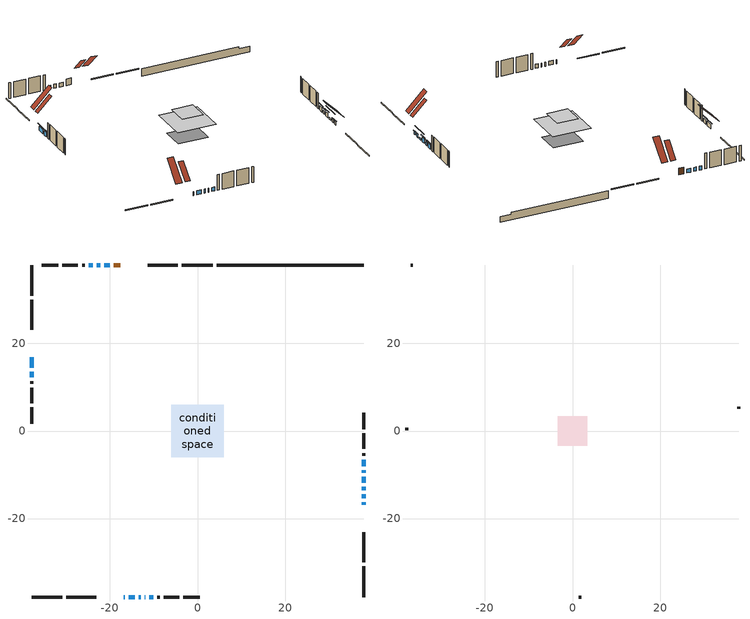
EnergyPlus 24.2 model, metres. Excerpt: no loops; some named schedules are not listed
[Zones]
conditioned space
 floor adiabatic (AdiabaticFloorConstruction): -5.96,-5.96 -5.96,5.96 5.96,5.96 5.96,-5.96 z3.05
 floor foundation (Slab1 construction): -4.73,-3.66 -4.73,3.66 4.73,3.66 4.73,-3.66 z-1.75
 wall outside (RimJoist1 construction): 3.45,37.9 -3.55,37.9 / -37.9,-37.9 -30.91,-37.9 / -37.9,37.9 -37.9,30.91 / 37.9,-37.9 37.9,-30.91 z0.61:0.91
 wall outside (RimJoist2 construction): -4.48,37.9 -11.36,37.9 / -29.98,-37.9 -23.1,-37.9 / -37.9,29.98 -37.9,23.1 / 37.9,-29.98 37.9,-23.1 z0.61:0.91
 wall outside (AdiabaticWallConstruction 1): -17.65,37.9 -19.16,37.9 z0.61:2.64
 wall outside (AdiabaticWallConstruction): -16.81,-37.9 -16.6,-37.9 / -20.08,37.9 -21.3,37.9 / -15.67,-37.9 -14.3,-37.9 / -22.22,37.9 -23.03,37.9 / -13.37,-37.9 -12.97,-37.9 / -12.04,-37.9 -11.89,-37.9 / -23.95,37.9 -24.84,37.9 / -10.96,-37.9 -10.15,-37.9 z0.61:1.83; -37.9,16.81 -37.9,14.44 / -37.9,13.52 -37.9,12.32 z0.61:1.88; 37.9,-16.81 37.9,-16.25 / 37.9,-15.32 37.9,-14.48 z0.61:1.63; 37.9,-13.56 37.9,-12.74 z0.61:1.15; 37.9,-11.81 37.9,-10.49 / 37.9,-8.02 37.9,-6.55 z0.61:1.93; 37.9,-9.56 37.9,-8.95 z0.61:1.6
 wall outside (Wall1 construction): -25.76,37.9 -26.36,37.9 / -9.23,-37.9 -8.63,-37.9 / -37.9,11.39 -37.9,10.79 / 37.9,-5.62 37.9,-5.02 z0.61:5.49
 wall outside (Wall2 construction): -27.29,37.9 -30.83,37.9 / -7.7,-37.9 -4.16,-37.9 / -37.9,9.86 -37.9,6.33 / 37.9,-4.1 37.9,-0.56 z0.61:5.49
 wall outside (Wall3 construction): -31.76,37.9 -35.53,37.9 / -3.23,-37.9 0.54,-37.9 / -37.9,5.4 -37.9,1.63 / 37.9,0.37 37.9,4.14 z0.61:5.49
 wall foundation (FoundationWall1 construction): 4.38,37.9,-1.75 4.38,37.9,0.61 34.55,37.9,0.61 34.55,37.9,0.04 37.9,37.9,0.04 37.9,37.9,-1.75
 window (WindowConstruction 11): -16.81,-37.9 -16.6,-37.9 z0.61:1.83
 window (WindowConstruction 6): -37.9,16.81 -37.9,14.45 z0.61:1.88
 window (WindowConstruction 7): 37.9,-16.81 37.9,-16.25 z0.61:1.62
 window (WindowConstruction 8): 37.9,-15.32 37.9,-14.48 z0.61:1.62
 window (WindowConstruction 9): -20.08,37.9 -21.3,37.9 z0.61:1.83
 window (WindowConstruction 10): -15.67,-37.9 -14.3,-37.9 z0.61:1.83
 window (WindowConstruction 13): 37.9,-13.55 37.9,-12.74 z0.61:1.14
 window (WindowConstruction 14): -22.22,37.9 -23.02,37.9 z0.61:1.83
 window (WindowConstruction 15): -13.37,-37.9 -12.97,-37.9 z0.61:1.83
 window (WindowConstruction 12): -12.04,-37.9 -11.89,-37.9 z0.61:1.83
 window (WindowConstruction): 37.9,-11.81 37.9,-10.49 z0.61:1.93
 window (WindowConstruction 1): 37.9,-9.56 37.9,-8.95 z0.61:1.6
 window (WindowConstruction 2): 37.9,-8.02 37.9,-6.55 z0.61:1.93
 window (WindowConstruction 3): -23.95,37.9 -24.83,37.9 z0.61:1.83
 window (WindowConstruction 4): -10.96,-37.9 -10.15,-37.9 z0.61:1.83
 window (WindowConstruction 5): -37.9,13.52 -37.9,12.32 z0.61:1.88
 door (Door): -17.65,37.9 -19.16,37.9 z0.61:2.64
 ceiling adiabatic (AdiabaticFloorConstruction): 5.96,-5.96 5.96,5.96 -5.96,5.96 -5.96,-5.96 z3.05
 roof outside (Roof2 construction): -16.72,37.9,5.49 -16.72,33.55,9.84 -15.18,33.55,9.84 -15.18,37.9,5.49; -17.74,-37.9,5.49 -17.74,-33.55,9.84 -19.28,-33.55,9.84 -19.28,-37.9,5.49; -37.9,17.74,5.49 -33.55,17.74,9.84 -33.55,19.28,9.84 -37.9,19.28,5.49; 37.9,-17.74,5.49 33.55,-17.74,9.84 33.55,-19.28,9.84 37.9,-19.28,5.49
attic - vented
 floor to conditioned space (Floor1 construction Reversed): -3.31,-3.31 -3.31,3.31 3.31,3.31 3.31,-3.31 z5.49
 wall outside (Wall4 construction): -36.46,37.9 -36.98,37.9 / 1.47,-37.9 1.99,-37.9 / -37.9,0.7 -37.9,0.18 / 37.9,5.07 37.9,5.59 z0.61:5.49
 roof outside (Roof1 construction): -14.25,37.9,5.49 -14.25,32.34,11.06 -12.28,32.34,11.06 -12.28,37.9,5.49; -20.2,-37.9,5.49 -20.2,-32.34,11.06 -22.17,-32.34,11.06 -22.17,-37.9,5.49; -37.9,20.2,5.49 -32.34,20.2,11.06 -32.34,22.17,11.06 -37.9,22.17,5.49; 37.9,-20.2,5.49 32.34,-20.2,11.06 32.34,-22.17,11.06 37.9,-22.17,5.49
shading: -37.9,13.84 -37.9,17.42 -38.05,17.42 -38.05,13.84 z2.49; 37.9,-16.1 37.9,-16.96 38.05,-16.96 38.05,-16.1 z1.77; 37.9,-14.33 37.9,-15.47 38.05,-15.47 38.05,-14.33 z1.77; 37.9,-10.3 37.9,-16 38.05,-16 38.05,-10.3 z3.58; 37.9,-9.88 37.9,-12.42 38.05,-12.42 38.05,-9.88 z2.54; 37.9,-8.34 37.9,-10.17 38.05,-10.17 38.05,-8.34 z2.21; 37.9,-5.94 37.9,-8.63 38.05,-8.63 38.05,-5.94 z2.54; -37.9,11.71 -37.9,14.13 -38.05,14.13 -38.05,11.71 z2.49
[Building]
Building 1: Terrain=Suburbs
[Site:Location]
Edmonton Intl AP_AB: Latitude {deg}=53.31; Longitude {deg}=-113.58; Time Zone {hr}=-7; Elevation {m}=723; Keep Site Location Information=Yes
[Site:GroundTemperature:Shallow]
-1.56185, -3.61833, -3.78302, -2.80711, 1.11059, 5.01004, 8.39065, 10.5322, 10.7141, 8.97234, 5.67794, 1.89811
[Site:WaterMainsTemperature]
Calculation Method=Schedule; Temperature Schedule=mains temperature schedule
[Material] Roughness=Rough; Thermal Absorptance=0.9
Name | Thickness {m} | Conductivity {W/m-K} | Density {kg/m3} | Specific Heat {J/kg-K} | Solar Absorptance | Visible Absorptance
asphalt or fiberglass shingles | 0.00635 | 0.162714 | 1121.4 | 1465.45 | 0.4 | 0.4
ceiling loosefill ins | 0.169333 | 0.0480833 | 16.02 | 1046.75 | 0.7 | 0.7
ceiling stud and cavity | 0.1397 | 0.0972269 | 65.682 | 1177.47 | 0.7 | 0.7
concrete 4.0 in. | 0.1016 | 1.803125 | 2242.8 | 837.4 | 0.7 | 0.7
concrete 8.0 in. | 0.2032 | 1.803125 | 2242.8 | 837.4 | 0.7 | 0.7
door material | 0.04445 | 0.053851 | 512.64 | 1214.23 | 0.7 | 0.7
exterior vertical ins | 0.0460229 | 0.029427 | 32.04 | 1214.23 | 0.7 | 0.7
floor covering | 0.0127 | 0.0433444 | 54.468 | 1339.84 | 0.6 | 0.6
floor rigid ins; wall rigid ins 1 | 0.512978 | 0.029427 | 32.04 | 1214.23 | 0.7 | 0.7
floor stud and cavity | 0.1397 | 1.75129 | 37.0049 | 1207.88 | 0.7 | 0.7
furniture material conditioned space 1 | 0.1524 | 0.115458 | 640.8 | 1214.23 | 0.6 | 0.6
gypsum board | 0.0127 | 0.160291 | 801 | 837.4 | 0.6 | 0.6
gypsum board 1 | 0.0127 | 0.160291 | 801 | 837.4 | 0.7 | 0.7
osb sheathing 0.5 in. | 0.0127 | 0.115458 | 512.64 | 1214.23 | 0.7 | 0.7
osb sheathing 0.75 in. | 0.01905 | 0.115458 | 512.64 | 1214.23 | 0.7 | 0.7
osb sheathing 2.0 in. | 0.0508 | 0.115458 | 512.64 | 1214.23 | 0.7 | 0.7
rim joist stud and cavity | 0.0508 | 0.0451784 | 125.044 | 1163.47 | 0.6 | 0.6
rim joist stud and cavity 1 | 0.0508 | 0.0293615 | 125.044 | 1163.47 | 0.6 | 0.6
roof stud and cavity | 0.2032 | 0.117105 | 78.34581 | 1123.46 | 0.7 | 0.7
wall rigid ins | 0.051816 | 0.029427 | 32.04 | 1214.23 | 0.7 | 0.7
wall stud and cavity | 0.1397 | 0.119847 | 139.0536 | 1170.24 | 0.7 | 0.7
wall stud and cavity 1 | 0.1397 | 0.126336 | 139.0536 | 1170.24 | 0.7 | 0.7
wall stud and cavity 2 | 0.1397 | 0.312365 | 139.0536 | 1170.24 | 0.7 | 0.7
wall stud and cavity 3 | 0.0889 | 6.9971 | 50.32683 | 1063.81 | 0.6 | 0.6
wall stud and cavity 4 | 0.0889 | 0.380278 | 52.3479 | 1209.89 | 0.7 | 0.7
wall stud and cavity 5 | 0.0889 | 0.391764 | 83.0341 | 1211.67 | 0.7 | 0.7
wood siding | 0.0254 | 0.102417 | 544.68 | 1172.36 | 0.4 | 0.4
wood siding 1 | 0.00254 | 0.102417 | 544.68 | 1172.36 | 0.4 | 0.4
wood siding 2; wood siding 3; wood siding 4 | 0.0254 | 0.102417 | 544.68 | 1172.36 | 0.7 | 0.7
[WindowMaterial:SimpleGlazingSystem]
Name | U-Factor {W/m2-K} | Solar Heat Gain Coefficient
WindowMaterial | 2.16502 | 0.57
WindowMaterial 1 | 2.5199 | 0.27
WindowMaterial 10 | 2.16786 | 0.57
WindowMaterial 11 | 4.26588 | 0.57
WindowMaterial 12 | 6.02776 | 0.51
WindowMaterial 13 | 2.30129 | 0.44
WindowMaterial 14 | 2.29221 | 0.45
WindowMaterial 2 | 2.15764 | 0.58
WindowMaterial 3 | 2.20931 | 0.53
WindowMaterial 4 | 3.05704 | 0.42
WindowMaterial 5 | 2.17524 | 0.56
WindowMaterial 6 | 2.13663 | 0.6
WindowMaterial 7 | 2.27745 | 0.47
WindowMaterial 8 | 2.22464 | 0.52
WindowMaterial 9 | 2.177513 | 0.56
[Construction]
AdiabaticFloorConstruction: floor stud and cavity, floor rigid ins, osb sheathing 0.75 in., floor covering
AdiabaticWallConstruction: wood siding 3, wall rigid ins 1, wall stud and cavity 4, gypsum board
AdiabaticWallConstruction 1: wood siding 4, wall rigid ins 1, wall stud and cavity 4, gypsum board
Door: door material
Floor1 construction Reversed: gypsum board, ceiling stud and cavity, ceiling loosefill ins
FoundationWall1 construction: concrete 8.0 in., gypsum board 1
furniture construction conditioned space 1: furniture material conditioned space 1
PartitionWallConstruction: gypsum board, wall stud and cavity 5, gypsum board
RimJoist1 construction: wood siding 2, osb sheathing 2.0 in., rim joist stud and cavity
RimJoist2 construction: wood siding 2, osb sheathing 2.0 in., rim joist stud and cavity 1
Roof1 construction: asphalt or fiberglass shingles
Roof2 construction: asphalt or fiberglass shingles, osb sheathing 0.75 in., roof stud and cavity, gypsum board
Slab1 construction: concrete 4.0 in.
Wall1 construction: wood siding, osb sheathing 0.5 in., wall stud and cavity, gypsum board
Wall2 construction: wood siding, osb sheathing 0.5 in., wall stud and cavity 1, gypsum board
Wall3 construction: wood siding, wall rigid ins, osb sheathing 0.5 in., wall stud and cavity 2, gypsum board
Wall4 construction: wood siding 1, wall stud and cavity 3
WindowConstruction: WindowMaterial
WindowConstruction 1: WindowMaterial 1
WindowConstruction 10: WindowMaterial 10
WindowConstruction 11: WindowMaterial 11
WindowConstruction 12: WindowMaterial 12
WindowConstruction 13: WindowMaterial 13
WindowConstruction 14; WindowConstruction 15: WindowMaterial 14
WindowConstruction 2: WindowMaterial 2
WindowConstruction 3: WindowMaterial 3
WindowConstruction 4: WindowMaterial 4
WindowConstruction 5: WindowMaterial 5
WindowConstruction 6: WindowMaterial 6
WindowConstruction 7: WindowMaterial 7
WindowConstruction 8: WindowMaterial 8
WindowConstruction 9: WindowMaterial 9
[Zone] Multiplier=1; Part of Total Floor Area=Yes
Name | Volume {m3}
attic - vented | 34.2206
conditioned space | 505.3
[Space]
Name | Zone | Volume {m3}
attic - vented 1 | attic - vented | 34.2206
conditioned space 1 | conditioned space | 505.3
[ZoneInfiltration:EffectiveLeakageArea]
infil attic - vented 1: Zone or Space=attic - vented 1; Schedule=Always On Discrete; Effective Air Leakage Area {cm2}=1525.22; Stack Coefficient=0.000726338; Wind Coefficient=1.82091e-05
[ZoneMixing]
whole house fan mix: Zone or Space=attic - vented; Schedule=Always On Continuous; Design Flow Rate Calculation Method=Flow/Zone; Design Flow Rate {m3/s}=0; Source Zone or Space=conditioned space
[SurfaceProperty:ExposedFoundationPerimeter]
Slab1: Exposed Perimeter Calculation Method=TotalExposedPerimeter; Total Exposed Perimeter {m}=33.529
[InternalMass] Zone or ZoneList=conditioned space; Space or SpaceList=conditioned space 1
Name | Construction | Surface Area {m2}
furniture mass conditioned space 1 | furniture construction conditioned space 1 | 84.5678
partition wall mass | PartitionWallConstruction | 211.42
[Lights]
interior lighting: Zone or ZoneList or Space or SpaceList=conditioned space 1; Schedule=interior lighting schedule; Design Level Calculation Method=LightingLevel; Lighting Level {W}=343.2; Return Air Fraction=0; Fraction Radiant=0.6; Fraction Visible=0.2; Fraction Replaceable=1
[People]
occupants: Zone or ZoneList or Space or SpaceList=conditioned space 1; Number of People Schedule=occupants schedule; Number of People Calculation Method=People; Number of People=3; Fraction Radiant=0.314171; Sensible Heat Fraction=0.56303; Activity Level Schedule=occupants activity schedule; Carbon Dioxide Generation Rate {m3/s-W}=0; Enable ASHRAE 55 Comfort Warnings=No; Mean Radiant Temperature Calculation Type=EnclosureAveraged
[ElectricEquipment] Zone or ZoneList or Space or SpaceList=conditioned space 1; Design Level Calculation Method=EquipmentLevel
Name | Schedule | Design Level {W} | Fraction Latent | Fraction Radiant | Fraction Lost
clothes dryer | clothes dryer schedule | 140.772 | 0.015 | 0.081 | 0.85
clothes washer | clothes washer schedule | 32.1985 | 0.03 | 0.162 | 0.7
cooking range | cooking range schedule | 215.147 | 0.08 | 0.432 | 0.2
dishwasher | dishwasher schedule | 66.8632 | 0.3 | 0.18 | 0.4
fridge | fridge schedule | 72.9452 | 0 | 0.6 | 0
mech vent bath fan 0 | mech vent bath fan 0 schedule | 50.2 | 0 | 0 | 1
mech vent bath fan 1 | mech vent bath fan 1 schedule | 50.2 | 0 | 0 | 1
mech vent house fan | mech vent house fan schedule | 0 | 0 | 0 | 1
mech vent house fan cfis | mech vent house fan cfis schedule | 0 | 0 | 0 | 0
mech vent range fan 0 | mech vent range fan 0 schedule | 57 | 0 | 0 | 1
misc plug loads | misc plug loads schedule | 494.7 | 0.045 | 0.513 | 0.1
whole house fan | Always On Discrete | 0 | 0 | 0 | 1
[OtherEquipment] Zone or ZoneList or Space or SpaceList=conditioned space 1; Design Level Calculation Method=EquipmentLevel
Name | Fuel Type | Schedule | Design Level {W} | Fraction Latent | Fraction Radiant | Fraction Lost
clothes dryer 1 | Electricity | clothes dryer schedule | 0 | 0.015 | 0.081 | 0.85
cooking range 1 | Electricity | cooking range schedule | 0 | 0.08 | 0.432 | 0.2
general water use latent | None | general water use schedule | 62.594 | 1 | 0 | 0
general water use sensible | None | general water use schedule | -61.6891 | 0 | 0.6 | 0
mech vent house fan latent load | None | Always On Discrete | 0 | 1 | 0 | 0
mech vent house fan sensible load | None | Always On Discrete | 0 | 0 | 0 | 0
water heater energy adjustment1 | NaturalGas | Always On Discrete | 0.01 | 0 | 0 | 1
[ZoneInfiltration:DesignFlowRate] Zone or ZoneList or Space or SpaceList=conditioned space 1; Schedule=Always On Discrete; Design Flow Rate Calculation Method=Flow/Zone; Design Flow Rate {m3/s}=0
infil flow; natural vent flow; whole house fan flow
[Foundation:Kiva]
Foundation Kiva 1: Initial Indoor Air Temperature {C}=18; Wall Height Above Grade {m}=0.609996; Wall Depth Below Slab {m}=0.2032; Custom Block Material Name 1=exterior vertical ins; Custom Block Depth 1 {m}=2.36001; Custom Block X Position 1 {m}=0.2159; Custom Block Z Position 1 {m}=0
[Foundation:Kiva:Settings]
Soil Conductivity {W/m-K}=0.849921; Soil Density {kg/m3}=1842.3; Soil Specific Heat {J/kg-K}=418.7; Ground Solar Absorptivity=0.9; Ground Thermal Absorptivity=0.9; Ground Surface Roughness {m}=0.03; Far-Field Width {m}=40; Deep-Ground Boundary Condition=ZeroFlux; Deep-Ground Depth {m}=40; Minimum Cell Dimension {m}=0.2; Maximum Cell Growth Coefficient=3; Simulation Timestep=Timestep
[Exterior:Lights]
exterior lighting: Schedule=exterior lighting schedule; Design Level {W}=75.6
[Schedule:Constant]
Name | Hourly Value
Always On Continuous; mech vent house fan schedule; mech vent house fan cfis schedule; Always On Discrete | 1
occupants activity schedule | 117.228
fridge schedule | 0
[Schedule:Week:Daily]
interior lighting schedule Week Rule - Jan1-Jan27: interior lighting schedule day, interior lighting schedule day, interior lighting schedule day, interior lighting schedule day, interior lighting schedule day, interior lighting schedule day, interior lighting schedule day, interior lighting schedule default day, interior lighting schedule default day, interior lighting schedule default day, interior lighting schedule default day, interior lighting schedule default day
interior lighting schedule Week Rule - Jan28-Feb3: interior lighting schedule day, interior lighting schedule day, interior lighting schedule day, interior lighting schedule day, interior lighting schedule day 1, interior lighting schedule day 1, interior lighting schedule day 1, interior lighting schedule default day, interior lighting schedule default day, interior lighting schedule default day, interior lighting schedule default day, interior lighting schedule default day
interior lighting schedule Week Rule - Feb4-Feb24: interior lighting schedule day 1, interior lighting schedule day 1, interior lighting schedule day 1, interior lighting schedule day 1, interior lighting schedule day 1, interior lighting schedule day 1, interior lighting schedule day 1, interior lighting schedule default day, interior lighting schedule default day, interior lighting schedule default day, interior lighting schedule default day, interior lighting schedule default day
interior lighting schedule Week Rule - Feb25-Mar3: interior lighting schedule day 1, interior lighting schedule day 1, interior lighting schedule day 1, interior lighting schedule day 1, interior lighting schedule day 2, interior lighting schedule day 2, interior lighting schedule day 2, interior lighting schedule default day, interior lighting schedule default day, interior lighting schedule default day, interior lighting schedule default day, interior lighting schedule default day
interior lighting schedule Week Rule - Mar4-Mar31: interior lighting schedule day 2, interior lighting schedule day 2, interior lighting schedule day 2, interior lighting schedule day 2, interior lighting schedule day 2, interior lighting schedule day 2, interior lighting schedule day 2, interior lighting schedule default day, interior lighting schedule default day, interior lighting schedule default day, interior lighting schedule default day, interior lighting schedule default day
interior lighting schedule Week Rule - Apr1-Apr28: interior lighting schedule day 3, interior lighting schedule day 3, interior lighting schedule day 3, interior lighting schedule day 3, interior lighting schedule day 3, interior lighting schedule day 3, interior lighting schedule day 3, interior lighting schedule default day, interior lighting schedule default day, interior lighting schedule default day, interior lighting schedule default day, interior lighting schedule default day
interior lighting schedule Week Rule - Apr29-May5: interior lighting schedule day 3, interior lighting schedule day 3, interior lighting schedule day 4, interior lighting schedule day 4, interior lighting schedule day 4, interior lighting schedule day 4, interior lighting schedule day 4, interior lighting schedule default day, interior lighting schedule default day, interior lighting schedule default day, interior lighting schedule default day, interior lighting schedule default day
interior lighting schedule Week Rule - May6-May26: interior lighting schedule day 4, interior lighting schedule day 4, interior lighting schedule day 4, interior lighting schedule day 4, interior lighting schedule day 4, interior lighting schedule day 4, interior lighting schedule day 4, interior lighting schedule default day, interior lighting schedule default day, interior lighting schedule default day, interior lighting schedule default day, interior lighting schedule default day
interior lighting schedule Week Rule - May27-Jun2: interior lighting schedule day 4, interior lighting schedule day 4, interior lighting schedule day 4, interior lighting schedule day 4, interior lighting schedule day 4, interior lighting schedule day 5, interior lighting schedule day 5, interior lighting schedule default day, interior lighting schedule default day, interior lighting schedule default day, interior lighting schedule default day, interior lighting schedule default day
interior lighting schedule Week Rule - Jun3-Jun30: interior lighting schedule day 5, interior lighting schedule day 5, interior lighting schedule day 5, interior lighting schedule day 5, interior lighting schedule day 5, interior lighting schedule day 5, interior lighting schedule day 5, interior lighting schedule default day, interior lighting schedule default day, interior lighting schedule default day, interior lighting schedule default day, interior lighting schedule default day
interior lighting schedule Week Rule - Jul1-Jul28: interior lighting schedule day 6, interior lighting schedule day 6, interior lighting schedule day 6, interior lighting schedule day 6, interior lighting schedule day 6, interior lighting schedule day 6, interior lighting schedule day 6, interior lighting schedule default day, interior lighting schedule default day, interior lighting schedule default day, interior lighting schedule default day, interior lighting schedule default day
interior lighting schedule Week Rule - Jul29-Aug4: interior lighting schedule day 6, interior lighting schedule day 6, interior lighting schedule day 6, interior lighting schedule day 7, interior lighting schedule day 7, interior lighting schedule day 7, interior lighting schedule day 7, interior lighting schedule default day, interior lighting schedule default day, interior lighting schedule default day, interior lighting schedule default day, interior lighting schedule default day
interior lighting schedule Week Rule - Aug5-Aug25: interior lighting schedule day 7, interior lighting schedule day 7, interior lighting schedule day 7, interior lighting schedule day 7, interior lighting schedule day 7, interior lighting schedule day 7, interior lighting schedule day 7, interior lighting schedule default day, interior lighting schedule default day, interior lighting schedule default day, interior lighting schedule default day, interior lighting schedule default day
interior lighting schedule Week Rule - Aug26-Sep1: interior lighting schedule day 7, interior lighting schedule day 7, interior lighting schedule day 7, interior lighting schedule day 7, interior lighting schedule day 7, interior lighting schedule day 7, interior lighting schedule day 8, interior lighting schedule default day, interior lighting schedule default day, interior lighting schedule default day, interior lighting schedule default day, interior lighting schedule default day
interior lighting schedule Week Rule - Sep2-Sep29: interior lighting schedule day 8, interior lighting schedule day 8, interior lighting schedule day 8, interior lighting schedule day 8, interior lighting schedule day 8, interior lighting schedule day 8, interior lighting schedule day 8, interior lighting schedule default day, interior lighting schedule default day, interior lighting schedule default day, interior lighting schedule default day, interior lighting schedule default day
interior lighting schedule Week Rule - Sep30-Oct6: interior lighting schedule day 8, interior lighting schedule day 9, interior lighting schedule day 9, interior lighting schedule day 9, interior lighting schedule day 9, interior lighting schedule day 9, interior lighting schedule day 9, interior lighting schedule default day, interior lighting schedule default day, interior lighting schedule default day, interior lighting schedule default day, interior lighting schedule default day
interior lighting schedule Week Rule - Oct7-Oct27: interior lighting schedule day 9, interior lighting schedule day 9, interior lighting schedule day 9, interior lighting schedule day 9, interior lighting schedule day 9, interior lighting schedule day 9, interior lighting schedule day 9, interior lighting schedule default day, interior lighting schedule default day, interior lighting schedule default day, interior lighting schedule default day, interior lighting schedule default day
interior lighting schedule Week Rule - Oct28-Nov3: interior lighting schedule day 9, interior lighting schedule day 9, interior lighting schedule day 9, interior lighting schedule day 9, interior lighting schedule day 10, interior lighting schedule day 10, interior lighting schedule day 10, interior lighting schedule default day, interior lighting schedule default day, interior lighting schedule default day, interior lighting schedule default day, interior lighting schedule default day
interior lighting schedule Week Rule - Nov4-Nov24: interior lighting schedule day 10, interior lighting schedule day 10, interior lighting schedule day 10, interior lighting schedule day 10, interior lighting schedule day 10, interior lighting schedule day 10, interior lighting schedule day 10, interior lighting schedule default day, interior lighting schedule default day, interior lighting schedule default day, interior lighting schedule default day, interior lighting schedule default day
interior lighting schedule Week Rule - Nov25-Dec1: interior lighting schedule day 10, interior lighting schedule day 10, interior lighting schedule day 10, interior lighting schedule day 10, interior lighting schedule day 10, interior lighting schedule day 10, interior lighting schedule day 11, interior lighting schedule default day, interior lighting schedule default day, interior lighting schedule default day, interior lighting schedule default day, interior lighting schedule default day
interior lighting schedule Week Rule - Dec2-Dec31: interior lighting schedule day 11, interior lighting schedule day 11, interior lighting schedule day 11, interior lighting schedule day 11, interior lighting schedule day 11, interior lighting schedule day 11, interior lighting schedule day 11, interior lighting schedule default day, interior lighting schedule default day, interior lighting schedule default day, interior lighting schedule default day, interior lighting schedule default day
occupants schedule Week Rule - Jan1-Dec31: occupants schedule day, occupants schedule day, occupants schedule day, occupants schedule day, occupants schedule day, occupants schedule day, occupants schedule day, occupants schedule default day, occupants schedule default day, occupants schedule default day, occupants schedule default day, occupants schedule default day
clothes dryer schedule Week Rule - Jan1-Dec31: clothes dryer schedule day, clothes dryer schedule day, clothes dryer schedule day, clothes dryer schedule day, clothes dryer schedule day, clothes dryer schedule day, clothes dryer schedule day, clothes dryer schedule default day, clothes dryer schedule default day, clothes dryer schedule default day, clothes dryer schedule default day, clothes dryer schedule default day
clothes washer schedule Week Rule - Jan1-Dec31: clothes washer schedule day, clothes washer schedule day, clothes washer schedule day, clothes washer schedule day, clothes washer schedule day, clothes washer schedule day, clothes washer schedule day, clothes washer schedule default day, clothes washer schedule default day, clothes washer schedule default day, clothes washer schedule default day, clothes washer schedule default day
cooking range schedule Week Rule - Jan1-Dec31: cooking range schedule day, cooking range schedule day, cooking range schedule day, cooking range schedule day, cooking range schedule day, cooking range schedule day, cooking range schedule day, cooking range schedule default day, cooking range schedule default day, cooking range schedule default day, cooking range schedule default day, cooking range schedule default day
dishwasher schedule Week Rule - Jan1-Dec31: dishwasher schedule day, dishwasher schedule day, dishwasher schedule day, dishwasher schedule day, dishwasher schedule day, dishwasher schedule day, dishwasher schedule day, dishwasher schedule default day, dishwasher schedule default day, dishwasher schedule default day, dishwasher schedule default day, dishwasher schedule default day
mech vent bath fan 0 schedule Week Rule - Jan1-Dec31: mech vent bath fan 0 schedule day, mech vent bath fan 0 schedule day, mech vent bath fan 0 schedule day, mech vent bath fan 0 schedule day, mech vent bath fan 0 schedule day, mech vent bath fan 0 schedule day, mech vent bath fan 0 schedule day, mech vent bath fan 0 schedule default day, mech vent bath fan 0 schedule default day, mech vent bath fan 0 schedule default day, mech vent bath fan 0 schedule default day, mech vent bath fan 0 schedule default day
mech vent bath fan 1 schedule Week Rule - Jan1-Dec31: mech vent bath fan 1 schedule day, mech vent bath fan 1 schedule day, mech vent bath fan 1 schedule day, mech vent bath fan 1 schedule day, mech vent bath fan 1 schedule day, mech vent bath fan 1 schedule day, mech vent bath fan 1 schedule day, mech vent bath fan 1 schedule default day, mech vent bath fan 1 schedule default day, mech vent bath fan 1 schedule default day, mech vent bath fan 1 schedule default day, mech vent bath fan 1 schedule default day
mech vent range fan 0 schedule Week Rule - Jan1-Dec31: mech vent range fan 0 schedule day, mech vent range fan 0 schedule day, mech vent range fan 0 schedule day, mech vent range fan 0 schedule day, mech vent range fan 0 schedule day, mech vent range fan 0 schedule day, mech vent range fan 0 schedule day, mech vent range fan 0 schedule default day, mech vent range fan 0 schedule default day, mech vent range fan 0 schedule default day, mech vent range fan 0 schedule default day, mech vent range fan 0 schedule default day
misc plug loads schedule Week Rule - Jan1-Dec31: misc plug loads schedule day, misc plug loads schedule day, misc plug loads schedule day, misc plug loads schedule day, misc plug loads schedule day, misc plug loads schedule day, misc plug loads schedule day, misc plug loads schedule default day, misc plug loads schedule default day, misc plug loads schedule default day, misc plug loads schedule default day, misc plug loads schedule default day
general water use schedule Week Rule - Jan1-Dec31: general water use schedule day, general water use schedule day, general water use schedule day, general water use schedule day, general water use schedule day, general water use schedule day, general water use schedule day, general water use schedule default day, general water use schedule default day, general water use schedule default day, general water use schedule default day, general water use schedule default day
exterior lighting schedule Week Rule - Jan1-Jan27: exterior lighting schedule day, exterior lighting schedule day, exterior lighting schedule day, exterior lighting schedule day, exterior lighting schedule day, exterior lighting schedule day, exterior lighting schedule day, exterior lighting schedule default day, exterior lighting schedule default day, exterior lighting schedule default day, exterior lighting schedule default day, exterior lighting schedule default day
exterior lighting schedule Week Rule - Jan28-Feb3: exterior lighting schedule day, exterior lighting schedule day, exterior lighting schedule day, exterior lighting schedule day, exterior lighting schedule day 1, exterior lighting schedule day 1, exterior lighting schedule day 1, exterior lighting schedule default day, exterior lighting schedule default day, exterior lighting schedule default day, exterior lighting schedule default day, exterior lighting schedule default day
exterior lighting schedule Week Rule - Feb4-Feb24: exterior lighting schedule day 1, exterior lighting schedule day 1, exterior lighting schedule day 1, exterior lighting schedule day 1, exterior lighting schedule day 1, exterior lighting schedule day 1, exterior lighting schedule day 1, exterior lighting schedule default day, exterior lighting schedule default day, exterior lighting schedule default day, exterior lighting schedule default day, exterior lighting schedule default day
exterior lighting schedule Week Rule - Feb25-Mar3: exterior lighting schedule day 1, exterior lighting schedule day 1, exterior lighting schedule day 1, exterior lighting schedule day 1, exterior lighting schedule day 2, exterior lighting schedule day 2, exterior lighting schedule day 2, exterior lighting schedule default day, exterior lighting schedule default day, exterior lighting schedule default day, exterior lighting schedule default day, exterior lighting schedule default day
exterior lighting schedule Week Rule - Mar4-Mar31: exterior lighting schedule day 2, exterior lighting schedule day 2, exterior lighting schedule day 2, exterior lighting schedule day 2, exterior lighting schedule day 2, exterior lighting schedule day 2, exterior lighting schedule day 2, exterior lighting schedule default day, exterior lighting schedule default day, exterior lighting schedule default day, exterior lighting schedule default day, exterior lighting schedule default day
exterior lighting schedule Week Rule - Apr1-Apr28: exterior lighting schedule day 3, exterior lighting schedule day 3, exterior lighting schedule day 3, exterior lighting schedule day 3, exterior lighting schedule day 3, exterior lighting schedule day 3, exterior lighting schedule day 3, exterior lighting schedule default day, exterior lighting schedule default day, exterior lighting schedule default day, exterior lighting schedule default day, exterior lighting schedule default day
exterior lighting schedule Week Rule - Apr29-May5: exterior lighting schedule day 3, exterior lighting schedule day 3, exterior lighting schedule day 4, exterior lighting schedule day 4, exterior lighting schedule day 4, exterior lighting schedule day 4, exterior lighting schedule day 4, exterior lighting schedule default day, exterior lighting schedule default day, exterior lighting schedule default day, exterior lighting schedule default day, exterior lighting schedule default day
exterior lighting schedule Week Rule - May6-May26: exterior lighting schedule day 4, exterior lighting schedule day 4, exterior lighting schedule day 4, exterior lighting schedule day 4, exterior lighting schedule day 4, exterior lighting schedule day 4, exterior lighting schedule day 4, exterior lighting schedule default day, exterior lighting schedule default day, exterior lighting schedule default day, exterior lighting schedule default day, exterior lighting schedule default day
exterior lighting schedule Week Rule - May27-Jun2: exterior lighting schedule day 4, exterior lighting schedule day 4, exterior lighting schedule day 4, exterior lighting schedule day 4, exterior lighting schedule day 4, exterior lighting schedule day 5, exterior lighting schedule day 5, exterior lighting schedule default day, exterior lighting schedule default day, exterior lighting schedule default day, exterior lighting schedule default day, exterior lighting schedule default day
exterior lighting schedule Week Rule - Jun3-Jun30: exterior lighting schedule day 5, exterior lighting schedule day 5, exterior lighting schedule day 5, exterior lighting schedule day 5, exterior lighting schedule day 5, exterior lighting schedule day 5, exterior lighting schedule day 5, exterior lighting schedule default day, exterior lighting schedule default day, exterior lighting schedule default day, exterior lighting schedule default day, exterior lighting schedule default day
exterior lighting schedule Week Rule - Jul1-Jul28: exterior lighting schedule day 6, exterior lighting schedule day 6, exterior lighting schedule day 6, exterior lighting schedule day 6, exterior lighting schedule day 6, exterior lighting schedule day 6, exterior lighting schedule day 6, exterior lighting schedule default day, exterior lighting schedule default day, exterior lighting schedule default day, exterior lighting schedule default day, exterior lighting schedule default day
[Schedule:Year]
interior lighting schedule: interior lighting schedule Week Rule - Jan1-Jan27, 1, 1, 1, 27, interior lighting schedule Week Rule - Jan28-Feb3, 1, 28, 2, 3, interior lighting schedule Week Rule - Feb4-Feb24, 2, 4, 2, 24, interior lighting schedule Week Rule - Feb25-Mar3, 2, 25, 3, 3, interior lighting schedule Week Rule - Mar4-Mar31, 3, 4, 3, 31, interior lighting schedule Week Rule - Apr1-Apr28, 4, 1, 4, 28, interior lighting schedule Week Rule - Apr29-May5, 4, 29, 5, 5, interior lighting schedule Week Rule - May6-May26, 5, 6, 5, 26, interior lighting schedule Week Rule - May27-Jun2, 5, 27, 6, 2, interior lighting schedule Week Rule - Jun3-Jun30, 6, 3, 6, 30, interior lighting schedule Week Rule - Jul1-Jul28, 7, 1, 7, 28, interior lighting schedule Week Rule - Jul29-Aug4, 7, 29, 8, 4, interior lighting schedule Week Rule - Aug5-Aug25, 8, 5, 8, 25, interior lighting schedule Week Rule - Aug26-Sep1, 8, 26, 9, 1, interior lighting schedule Week Rule - Sep2-Sep29, 9, 2, 9, 29, interior lighting schedule Week Rule - Sep30-Oct6, 9, 30, 10, 6, interior lighting schedule Week Rule - Oct7-Oct27, 10, 7, 10, 27, interior lighting schedule Week Rule - Oct28-Nov3, 10, 28, 11, 3, interior lighting schedule Week Rule - Nov4-Nov24, 11, 4, 11, 24, interior lighting schedule Week Rule - Nov25-Dec1, 11, 25, 12, 1, interior lighting schedule Week Rule - Dec2-Dec31, 12, 2, 12, 31
occupants schedule: occupants schedule Week Rule - Jan1-Dec31, 1, 1, 12, 31
clothes dryer schedule: clothes dryer schedule Week Rule - Jan1-Dec31, 1, 1, 12, 31
clothes washer schedule: clothes washer schedule Week Rule - Jan1-Dec31, 1, 1, 12, 31
cooking range schedule: cooking range schedule Week Rule - Jan1-Dec31, 1, 1, 12, 31
dishwasher schedule: dishwasher schedule Week Rule - Jan1-Dec31, 1, 1, 12, 31
mech vent bath fan 0 schedule: mech vent bath fan 0 schedule Week Rule - Jan1-Dec31, 1, 1, 12, 31
mech vent bath fan 1 schedule: mech vent bath fan 1 schedule Week Rule - Jan1-Dec31, 1, 1, 12, 31
mech vent range fan 0 schedule: mech vent range fan 0 schedule Week Rule - Jan1-Dec31, 1, 1, 12, 31
misc plug loads schedule: misc plug loads schedule Week Rule - Jan1-Dec31, 1, 1, 12, 31
general water use schedule: general water use schedule Week Rule - Jan1-Dec31, 1, 1, 12, 31
exterior lighting schedule: exterior lighting schedule Week Rule - Jan1-Jan27, 1, 1, 1, 27, exterior lighting schedule Week Rule - Jan28-Feb3, 1, 28, 2, 3, exterior lighting schedule Week Rule - Feb4-Feb24, 2, 4, 2, 24, exterior lighting schedule Week Rule - Feb25-Mar3, 2, 25, 3, 3, exterior lighting schedule Week Rule - Mar4-Mar31, 3, 4, 3, 31, exterior lighting schedule Week Rule - Apr1-Apr28, 4, 1, 4, 28, exterior lighting schedule Week Rule - Apr29-May5, 4, 29, 5, 5, exterior lighting schedule Week Rule - May6-May26, 5, 6, 5, 26, exterior lighting schedule Week Rule - May27-Jun2, 5, 27, 6, 2, exterior lighting schedule Week Rule - Jun3-Jun30, 6, 3, 6, 30, exterior lighting schedule Week Rule - Jul1-Jul28, 7, 1, 7, 28, exterior lighting schedule Week Rule - Jul29-Aug4, 7, 29, 8, 4, exterior lighting schedule Week Rule - Aug5-Aug25, 8, 5, 8, 25, exterior lighting schedule Week Rule - Aug26-Sep1, 8, 26, 9, 1, exterior lighting schedule Week Rule - Sep2-Sep29, 9, 2, 9, 29, exterior lighting schedule Week Rule - Sep30-Oct6, 9, 30, 10, 6, exterior lighting schedule Week Rule - Oct7-Oct27, 10, 7, 10, 27, exterior lighting schedule Week Rule - Oct28-Nov3, 10, 28, 11, 3, exterior lighting schedule Week Rule - Nov4-Nov24, 11, 4, 11, 24, exterior lighting schedule Week Rule - Nov25-Dec1, 11, 25, 12, 1, exterior lighting schedule Week Rule - Dec2-Dec31, 12, 2, 12, 31
[Schedule:Compact]
mains temperature schedule: Through: 01/01, For: AllDays, Until: 24:00, 3.97167, Through: 01/02, For: AllDays, Until: 24:00, 3.90778, Through: 01/03, For: AllDays, Until: 24:00, 3.84556, Through: 01/04, For: AllDays, Until: 24:00, 3.78389, Through: 01/05, For: AllDays, Until: 24:00, 3.72278, Through: 01/06, For: AllDays, Until: 24:00, 3.66278, Through: 01/07, For: AllDays, Until: 24:00, 3.60389, Through: 01/08, For: AllDays, Until: 24:00, 3.54556, Through: 01/09, For: AllDays, Until: 24:00, 3.48833, Through: 01/10, For: AllDays, Until: 24:00, 3.43167, Through: 01/11, For: AllDays, Until: 24:00, 3.37611, Through: 01/12, For: AllDays, Until: 24:00, 3.32167, Through: 01/13, For: AllDays, Until: 24:00, 3.26833, Through: 01/14, For: AllDays, Until: 24:00, 3.21556, Through: 01/15, For: AllDays, Until: 24:00, 3.16444, Through: 01/16, For: AllDays, Until: 24:00, 3.11389, Through: 01/17, For: AllDays, Until: 24:00, 3.06444, Through: 01/18, For: AllDays, Until: 24:00, 3.01611, Through: 01/19, For: AllDays, Until: 24:00, 2.96889, Through: 01/20, For: AllDays, Until: 24:00, 2.92278, Through: 01/21, For: AllDays, Until: 24:00, 2.87722, Through: 01/22, For: AllDays, Until: 24:00, 2.83333, Through: 01/23, For: AllDays, Until: 24:00, 2.79056, Through: 01/24, For: AllDays, Until: 24:00, 2.74889, Through: 01/25, For: AllDays, Until: 24:00, 2.70833, Through: 01/26, For: AllDays, Until: 24:00, 2.66889, Through: 01/27, For: AllDays, Until: 24:00, 2.63056, Through: 01/28, For: AllDays, Until: 24:00, 2.59333, Through: 01/29, For: AllDays, Until: 24:00, 2.55778, Through: 01/30, For: AllDays, Until: 24:00, 2.52278, Through: 01/31, For: AllDays, Until: 24:00, 2.48944, Through: 02/01, For: AllDays, Until: 24:00, 2.45722, Through: 02/02, For: AllDays, Until: 24:00, 2.42611, Through: 02/03, For: AllDays, Until: 24:00, 2.39667, Through: 02/04, For: AllDays, Until: 24:00, 2.36833, Through: 02/05, For: AllDays, Until: 24:00, 2.34111, Through: 02/06, For: AllDays, Until: 24:00, 2.315, Through: 02/07, For: AllDays, Until: 24:00, 2.29056, Through: 02/08, For: AllDays, Until: 24:00, 2.26722, Through: 02/09, For: AllDays, Until: 24:00, 2.245, Through: 02/10, For: AllDays, Until: 24:00, 2.22444, Through: 02/11, For: AllDays, Until: 24:00, 2.20444, Through: 02/12, For: AllDays, Until: 24:00, 2.18667, Through: 02/13, For: AllDays, Until: 24:00, 2.17, Through: 02/14, For: AllDays, Until: 24:00, 2.15444, Through: 02/15, For: AllDays, Until: 24:00, 2.14, Through: 02/16, For: AllDays, Until: 24:00, 2.12722, Through: 02/17, For: AllDays, Until: 24:00, 2.11556, Through: 02/18, For: AllDays, Until: 24:00, 2.10556, Through: 02/19, For: AllDays, Until: 24:00, 2.09667, Through: 02/20, For: AllDays, Until: 24:00, 2.08889, Through: 02/21, For: AllDays, Until: 24:00, 2.08278, Through: 02/22, For: AllDays, Until: 24:00, 2.07833, Through: 02/23, For: AllDays, Until: 24:00, 2.07444, Through: 02/24, For: AllDays, Until: 24:00, 2.07278, Through: 02/25, For: AllDays, Until: 24:00, 2.07167, Through: 02/26, For: AllDays, Until: 24:00, 2.07222, Through: 02/27, For: AllDays, Until: 24:00, 2.07444, Through: 02/28, For: AllDays, Until: 24:00, 2.07778, Through: 03/01, For: AllDays, Until: 24:00, 2.08222, Through: 03/02, For: AllDays, Until: 24:00, 2.08833, Through: 03/03, For: AllDays, Until: 24:00, 2.09556, Through: 03/04, For: AllDays, Until: 24:00, 2.10444, Through: 03/05, For: AllDays, Until: 24:00, 2.11444, Through: 03/06, For: AllDays, Until: 24:00, 2.12556, Through: 03/07, For: AllDays, Until: 24:00, 2.13833, Through: 03/08, For: AllDays, Until: 24:00, 2.15278, Through: 03/09, For: AllDays, Until: 24:00, 2.16778, Through: 03/10, For: AllDays, Until: 24:00, 2.18444, Through: 03/11, For: AllDays, Until: 24:00, 2.20278, Through: 03/12, For: AllDays, Until: 24:00, 2.22167, Through: 03/13, For: AllDays, Until: 24:00, 2.24278, Through: 03/14, For: AllDays, Until: 24:00, 2.26444, Through: 03/15, For: AllDays, Until: 24:00, 2.28778, Through: 03/16, For: AllDays, Until: 24:00, 2.31222, Through: 03/17, For: AllDays, Until: 24:00, 2.33778, Through: 03/18, For: AllDays, Until: 24:00, 2.365, Through: 03/19, For: AllDays, Until: 24:00, 2.39333, Through: 03/20, For: AllDays, Until: 24:00, 2.42278, Through: 03/21, For: AllDays, Until: 24:00, 2.45389, Through: 03/22, For: AllDays, Until: 24:00, 2.48611, Through: 03/23, For: AllDays, Until: 24:00, 2.51889, Through: 03/24, For: AllDays, Until: 24:00, 2.55389, Through: 03/25, For: AllDays, Until: 24:00, 2.58944, Through: 03/26, For: AllDays, Until: 24:00, 2.62611, Through: 03/27, For: AllDays, Until: 24:00, 2.66444, Through: 03/28, For: AllDays, Until: 24:00, 2.70389, Through: 03/29, For: AllDays, Until: 24:00, 2.74389, Through: 03/30, For: AllDays, Until: 24:00, 2.78556, Through: 03/31, For: AllDays, Until: 24:00, 2.82833, Through: 04/01, For: AllDays, Until: 24:00, 2.87222, Through: 04/02, For: AllDays, Until: 24:00, 2.91722, Through: 04/03, For: AllDays, Until: 24:00, 2.96333, Through: 04/04, For: AllDays, Until: 24:00, 3.01056, Through: 04/05, For: AllDays, Until: 24:00, 3.05889, Through: 04/06, For: AllDays, Until: 24:00, 3.10833, Through: 04/07, For: AllDays, Until: 24:00, 3.15833, Through: 04/08, For: AllDays, Until: 24:00, 3.21, Through: 04/09, For: AllDays, Until: 24:00, 3.26222, Through: 04/10, For: AllDays, Until: 24:00, 3.31556, Through: 04/11, For: AllDays, Until: 24:00, 3.37, Through: 04/12, For: AllDays, Until: 24:00, 3.42556, Through: 04/13, For: AllDays, Until: 24:00, 3.48167, Through: 04/14, For: AllDays, Until: 24:00, 3.53889, Through: 04/15, For: AllDays, Until: 24:00, 3.59722, Through: 04/16, For: AllDays, Until: 24:00, 3.65611, Through: 04/17, For: AllDays, Until: 24:00, 3.71611, Through: 04/18, For: AllDays, Until: 24:00, 3.77667, Through: 04/19, For: AllDays, Until: 24:00, 3.83833, Through: 04/20, For: AllDays, Until: 24:00, 3.90111, Through: 04/21, For: AllDays, Until: 24:00, 3.96444, Through: 04/22, For: AllDays, Until: 24:00, 4.02833, Through: 04/23, For: AllDays, Until: 24:00, 4.09333, Through: 04/24, For: AllDays, Until: 24:00, 4.15889, Through: 04/25, For: AllDays, Until: 24:00, 4.225, Through: 04/26, For: AllDays, Until: 24:00, 4.29222, Through: 04/27, For: AllDays, Until: 24:00, 4.36, Through: 04/28, For: AllDays, Until: 24:00, 4.42833, Through: 04/29, For: AllDays, Until: 24:00, 4.49722, Through: 04/30, For: AllDays, Until: 24:00, 4.56667, Through: 05/01, For: AllDays, Until: 24:00, 4.63722, Through: 05/02, For: AllDays, Until: 24:00, 4.70833, Through: 05/03, For: AllDays, Until: 24:00, 4.77944, Through: 05/04, For: AllDays, Until: 24:00, 4.85167, Through: 05/05, For: AllDays, Until: 24:00, 4.92389, Through: 05/06, For: AllDays, Until: 24:00, 4.99722, Through: 05/07, For: AllDays, Until: 24:00, 5.07056, Through: 05/08, For: AllDays, Until: 24:00, 5.145, Through: 05/09, For: AllDays, Until: 24:00, 5.21944, Through: 05/10, For: AllDays, Until: 24:00, 5.29389, Through: 05/11, For: AllDays, Until: 24:00, 5.36944, Through: 05/12, For: AllDays, Until: 24:00, 5.445, Through: 05/13, For: AllDays, Until: 24:00, 5.52111, Through: 05/14, For: AllDays, Until: 24:00, 5.59722, Through: 05/15, For: AllDays, Until: 24:00, 5.67389, Through: 05/16, For: AllDays, Until: 24:00, 5.75056, Through: 05/17, For: AllDays, Until: 24:00, 5.82778, Through: 05/18, For: AllDays, Until: 24:00, 5.90556, Through: 05/19, For: AllDays, Until: 24:00, 5.98278, Through: 05/20, For: AllDays, Until: 24:00, 6.06056, Through: 05/21, For: AllDays, Until: 24:00, 6.13889, Through: 05/22, For: AllDays, Until: 24:00, 6.21667, Through: 05/23, For: AllDays, Until: 24:00, 6.295, Through: 05/24, For: AllDays, Until: 24:00, 6.37333, Through: 05/25, For: AllDays, Until: 24:00, 6.45222, Through: 05/26, For: AllDays, Until: 24:00, 6.53056, Through: 05/27, For: AllDays, Until: 24:00, 6.60889, Through: 05/28, For: AllDays, Until: 24:00, 6.68778, Through: 05/29, For: AllDays, Until: 24:00, 6.76611, Through: 05/30, For: AllDays, Until: 24:00, 6.84444, Through: 05/31, For: AllDays, Until: 24:00, 6.92278, Through: 06/01, For: AllDays, Until: 24:00, 7.00111, Through: 06/02, For: AllDays, Until: 24:00, 7.07944, Through: 06/03, For: AllDays, Until: 24:00, 7.15778, Through: 06/04, For: AllDays, Until: 24:00, 7.23556, Through: 06/05, For: AllDays, Until: 24:00, 7.31333, Through: 06/06, For: AllDays, Until: 24:00, 7.39056, Through: 06/07, For: AllDays, Until: 24:00, 7.46833, Through: 06/08, For: AllDays, Until: 24:00, 7.545, Through: 06/09, For: AllDays, Until: 24:00, 7.62222, Through: 06/10, For: AllDays, Until: 24:00, 7.69833, Through: 06/11, For: AllDays, Until: 24:00, 7.775, Through: 06/12, For: AllDays, Until: 24:00, 7.85056, Through: 06/13, For: AllDays, Until: 24:00, 7.92611, Through: 06/14, For: AllDays, Until: 24:00, 8.00111, Through: 06/15, For: AllDays, Until: 24:00, 8.07611, Through: 06/16, For: AllDays, Until: 24:00, 8.15056, Through: 06/17, For: AllDays, Until: 24:00, 8.22389, Through: 06/18, For: AllDays, Until: 24:00, 8.29778, Through: 06/19, For: AllDays, Until: 24:00, 8.37056, Through: 06/20, For: AllDays, Until: 24:00, 8.44278, Through: 06/21, For: AllDays, Until: 24:00, 8.51444, Through: 06/22, For: AllDays, Until: 24:00, 8.58611, Through: 06/23, For: AllDays, Until: 24:00, 8.65667, Through: 06/24, For: AllDays, Until: 24:00, 8.72667, Through: 06/25, For: AllDays, Until: 24:00, 8.79611, Through: 06/26, For: AllDays, Until: 24:00, 8.865, Through: 06/27, For: AllDays, Until: 24:00, 8.93333, Through: 06/28, For: AllDays, Until: 24:00, 9.00056, Through: 06/29, For: AllDays, Until: 24:00, 9.06778, Through: 06/30, For: AllDays, Until: 24:00, 9.13333, Through: 07/01, For: AllDays, Until: 24:00, 9.19889, Through: 07/02, For: AllDays, Until: 24:00, 9.26333, Through: 07/03, For: AllDays, Until: 24:00, 9.32722, Through: 07/04, For: AllDays, Until: 24:00, 9.39056, Through: 07/05, For: AllDays, Until: 24:00, 9.45278, Through: 07/06, For: AllDays, Until: 24:00, 9.51389, Through: 07/07, For: AllDays, Until: 24:00, 9.57444, Through: 07/08, For: AllDays, Until: 24:00, 9.63389, Through: 07/09, For: AllDays, Until: 24:00, 9.69278, Through: 07/10, For: AllDays, Until: 24:00, 9.75056, Through: 07/11, For: AllDays, Until: 24:00, 9.80778, Through: 07/12, For: AllDays, Until: 24:00, 9.86333, Through: 07/13, For: AllDays, Until: 24:00, 9.91833, Through: 07/14, For: AllDays, Until: 24:00, 9.97278, Through: 07/15, For: AllDays, Until: 24:00, 10.0256, Through: 07/16, For: AllDays, Until: 24:00, 10.0778, Through: 07/17, For: AllDays, Until: 24:00, 10.1289, Through: 07/18, For: AllDays, Until: 24:00, 10.1789, Through: 07/19, For: AllDays, Until: 24:00, 10.2278, Through: 07/20, For: AllDays, Until: 24:00, 10.2756, Through: 07/21, For: AllDays, Until: 24:00, 10.3222, Through: 07/22, For: AllDays, Until: 24:00, 10.3683, Through: 07/23, For: AllDays, Until: 24:00, 10.4128, Through: 07/24, For: AllDays, Until: 24:00, 10.4561, Through: 07/25, For: AllDays, Until: 24:00, 10.4989, Through: 07/26, For: AllDays, Until: 24:00, 10.54, Through: 07/27, For: AllDays, Until: 24:00, 10.58, Through: 07/28, For: AllDays, Until: 24:00, 10.6189, Through: 07/29, For: AllDays, Until: 24:00, 10.6567, Through: 07/30, For: AllDays, Until: 24:00, 10.6928, Through: 07/31, For: AllDays, Until: 24:00, 10.7283, Through: 08/01, For: AllDays, Until: 24:00, 10.7622, Through: 08/02, For: AllDays, Until: 24:00, 10.7956, Through: 08/03, For: AllDays, Until: 24:00, 10.8272, Through: 08/04, For: AllDays, Until: 24:00, 10.8572, Through: 08/05, For: AllDays, Until: 24:00, 10.8867, Through: 08/06, For: AllDays, Until: 24:00, 10.9144, Through: 08/07, For: AllDays, Until: 24:00, 10.9411, Through: 08/08, For: AllDays, Until: 24:00, 10.9667, Through: 08/09, For: AllDays, Until: 24:00, 10.9906, Through: 08/10, For: AllDays, Until: 24:00, 11.0133, Through: 08/11, For: AllDays, Until: 24:00, 11.035, Through: 08/12, For: AllDays, Until: 24:00, 11.055, Through: 08/13, For: AllDays, Until: 24:00, 11.0739, Through: 08/14, For: AllDays, Until: 24:00, 11.0917, Through: 08/15, For: AllDays, Until: 24:00, 11.1078, Through: 08/16, For: AllDays, Until: 24:00, 11.1228, Through: 08/17, For: AllDays, Until: 24:00, 11.1361, Through: 08/18, For: AllDays, Until: 24:00, 11.1483, Through: 08/19, For: AllDays, Until: 24:00, 11.1594, Through: 08/20, For: AllDays, Until: 24:00, 11.1689, Through: 08/21, For: AllDays, Until: 24:00, 11.1772, Through: 08/22, For: AllDays, Until: 24:00, 11.1844, Through: 08/23, For: AllDays, Until: 24:00, 11.19, Through: 08/24, For: AllDays, Until: 24:00, 11.1939, Through: 08/25, For: AllDays, Until: 24:00, 11.1967, Through: 08/26, For: AllDays, Until: 24:00, 11.1983, Through: 08/27, For: AllDays, Until: 24:00, 11.1983, Through: 08/28, For: AllDays, Until: 24:00, 11.1972, Through: 08/29, For: AllDays, Until: 24:00, 11.195, Through: 08/30, For: AllDays, Until: 24:00, 11.1911, Through: 08/31, For: AllDays, Until: 24:00, 11.1856, Through: 09/01, For: AllDays, Until: 24:00, 11.1789, Through: 09/02, For: AllDays, Until: 24:00, 11.1711, Through: 09/03, For: AllDays, Until: 24:00, 11.1617, Through: 09/04, For: AllDays, Until: 24:00, 11.1511, Through: 09/05, For: AllDays, Until: 24:00, 11.1394, Through: 09/06, For: AllDays, Until: 24:00, 11.1261, Through: 09/07, For: AllDays, Until: 24:00, 11.1111, Through: 09/08, For: AllDays, Until: 24:00, 11.0956, Through: 09/09, For: AllDays, Until: 24:00, 11.0778, Through: 09/10, For: AllDays, Until: 24:00, 11.0594, Through: 09/11, For: AllDays, Until: 24:00, 11.0394, Through: 09/12, For: AllDays, Until: 24:00, 11.0183, Through: 09/13, For: AllDays, Until: 24:00, 10.9961, Through: 09/14, For: AllDays, Until: 24:00, 10.9722, Through: 09/15, For: AllDays, Until: 24:00, 10.9472, Through: 09/16, For: AllDays, Until: 24:00, 10.9206, Through: 09/17, For: AllDays, Until: 24:00, 10.8928, Through: 09/18, For: AllDays, Until: 24:00, 10.8639, Through: 09/19, For: AllDays, Until: 24:00, 10.8339, Through: 09/20, For: AllDays, Until: 24:00, 10.8028, Through: 09/21, For: AllDays, Until: 24:00, 10.77, Through: 09/22, For: AllDays, Until: 24:00, 10.7361, Through: 09/23, For: AllDays, Until: 24:00, 10.7011, Through: 09/24, For: AllDays, Until: 24:00, 10.665, Through: 09/25, For: AllDays, Until: 24:00, 10.6272, Through: 09/26, For: AllDays, Until: 24:00, 10.5889, Through: 09/27, For: AllDays, Until: 24:00, 10.5489, Through: 09/28, For: AllDays, Until: 24:00, 10.5078, Through: 09/29, For: AllDays, Until: 24:00, 10.4661, Through: 09/30, For: AllDays, Until: 24:00, 10.4228, Through: 10/01, For: AllDays, Until: 24:00, 10.3783, Through: 10/02, For: AllDays, Until: 24:00, 10.3328, Through: 10/03, For: AllDays, Until: 24:00, 10.2861, Through: 10/04, For: AllDays, Until: 24:00, 10.2383, Through: 10/05, For: AllDays, Until: 24:00, 10.19, Through: 10/06, For: AllDays, Until: 24:00, 10.14, Through: 10/07, For: AllDays, Until: 24:00, 10.0894, Through: 10/08, For: AllDays, Until: 24:00, 10.0372, Through: 10/09, For: AllDays, Until: 24:00, 9.98444, Through: 10/10, For: AllDays, Until: 24:00, 9.93056, Through: 10/11, For: AllDays, Until: 24:00, 9.87611, Through: 10/12, For: AllDays, Until: 24:00, 9.82, Through: 10/13, For: AllDays, Until: 24:00, 9.76333, Through: 10/14, For: AllDays, Until: 24:00, 9.70611, Through: 10/15, For: AllDays, Until: 24:00, 9.64722, Through: 10/16, For: AllDays, Until: 24:00, 9.58778, Through: 10/17, For: AllDays, Until: 24:00, 9.52778, Through: 10/18, For: AllDays, Until: 24:00, 9.46667, Through: 10/19, For: AllDays, Until: 24:00, 9.40444, Through: 10/20, For: AllDays, Until: 24:00, 9.34167, Through: 10/21, For: AllDays, Until: 24:00, 9.27778, Through: 10/22, For: AllDays, Until: 24:00, 9.21333, Through: 10/23, For: AllDays, Until: 24:00, 9.14833, Through: 10/24, For: AllDays, Until: 24:00, 9.08222, Through: 10/25, For: AllDays, Until: 24:00, 9.01556, Through: 10/26, For: AllDays, Until: 24:00, 8.94833, Through: 10/27, For: AllDays, Until: 24:00, 8.88056, Through: 10/28, For: AllDays, Until: 24:00, 8.81167, Through: 10/29, For: AllDays, Until: 24:00, 8.74222, Through: 10/30, For: AllDays, Until: 24:00, 8.67222, Through: 10/31, For: AllDays, Until: 24:00, 8.60167, Through: 11/01, For: AllDays, Until: 24:00, 8.53056, Through: 11/02, For: AllDays, Until: 24:00, 8.45889, Through: 11/03, For: AllDays, Until: 24:00, 8.38667, Through: 11/04, For: AllDays, Until: 24:00, 8.31389, Through: 11/05, For: AllDays, Until: 24:00, 8.24056, Through: 11/06, For: AllDays, Until: 24:00, 8.16667, Through: 11/07, For: AllDays, Until: 24:00, 8.09278, Through: 11/08, For: AllDays, Until: 24:00, 8.01833, Through: 11/09, For: AllDays, Until: 24:00, 7.94278, Through: 11/10, For: AllDays, Until: 24:00, 7.86778, Through: 11/11, For: AllDays, Until: 24:00, 7.79167, Through: 11/12, For: AllDays, Until: 24:00, 7.71556, Through: 11/13, For: AllDays, Until: 24:00, 7.63944, Through: 11/14, For: AllDays, Until: 24:00, 7.56222, Through: 11/15, For: AllDays, Until: 24:00, 7.48556, Through: 11/16, For: AllDays, Until: 24:00, 7.40833, Through: 11/17, For: AllDays, Until: 24:00, 7.33056, Through: 11/18, For: AllDays, Until: 24:00, 7.25278, Through: 11/19, For: AllDays, Until: 24:00, 7.175, Through: 11/20, For: AllDays, Until: 24:00, 7.09722, Through: 11/21, For: AllDays, Until: 24:00, 7.01889, Through: 11/22, For: AllDays, Until: 24:00, 6.94056, Through: 11/23, For: AllDays, Until: 24:00, 6.86222, Through: 11/24, For: AllDays, Until: 24:00, 6.78389, Through: 11/25, For: AllDays, Until: 24:00, 6.705, Through: 11/26, For: AllDays, Until: 24:00, 6.62667, Through: 11/27, For: AllDays, Until: 24:00, 6.54833, Through: 11/28, For: AllDays, Until: 24:00, 6.46944, Through: 11/29, For: AllDays, Until: 24:00, 6.39111, Through: 11/30, For: AllDays, Until: 24:00, 6.31278, Through: 12/01, For: AllDays, Until: 24:00, 6.23444, Through: 12/02, For: AllDays, Until: 24:00, 6.15611, Through: 12/03, For: AllDays, Until: 24:00, 6.07833, Through: 12/04, For: AllDays, Until: 24:00, 6.00056, Through: 12/05, For: AllDays, Until: 24:00, 5.92278, Through: 12/06, For: AllDays, Until: 24:00, 5.84556, Through: 12/07, For: AllDays, Until: 24:00, 5.76833, Through: 12/08, For: AllDays, Until: 24:00, 5.69111, Through: 12/09, For: AllDays, Until: 24:00, 5.61444, Through: 12/10, For: AllDays, Until: 24:00, 5.53778, Through: 12/11, For: AllDays, Until: 24:00, 5.46222, Through: 12/12, For: AllDays, Until: 24:00, 5.38611, Through: 12/13, For: AllDays, Until: 24:00, 5.31111, Through: 12/14, For: AllDays, Until: 24:00, 5.23611, Through: 12/15, For: AllDays, Until: 24:00, 5.16167, Through: 12/16, For: AllDays, Until: 24:00, 5.08722, Through: 12/17, For: AllDays, Until: 24:00, 5.01389, Through: 12/18, For: AllDays, Until: 24:00, 4.94056, Through: 12/19, For: AllDays, Until: 24:00, 4.86778, Through: 12/20, For: AllDays, Until: 24:00, 4.79556, Through: 12/21, For: AllDays, Until: 24:00, 4.72389, Through: 12/22, For: AllDays, Until: 24:00, 4.65333, Through: 12/23, For: AllDays, Until: 24:00, 4.58278, Through: 12/24, For: AllDays, Until: 24:00, 4.51278, Through: 12/25, For: AllDays, Until: 24:00, 4.44389, Through: 12/26, For: AllDays, Until: 24:00, 4.375, Through: 12/27, For: AllDays, Until: 24:00, 4.30722, Through: 12/28, For: AllDays, Until: 24:00, 4.24, Through: 12/29, For: AllDays, Until: 24:00, 4.17333, Through: 12/30, For: AllDays, Until: 24:00, 4.10778, Through: 12/31, For: AllDays, Until: 24:00, 4.04278
